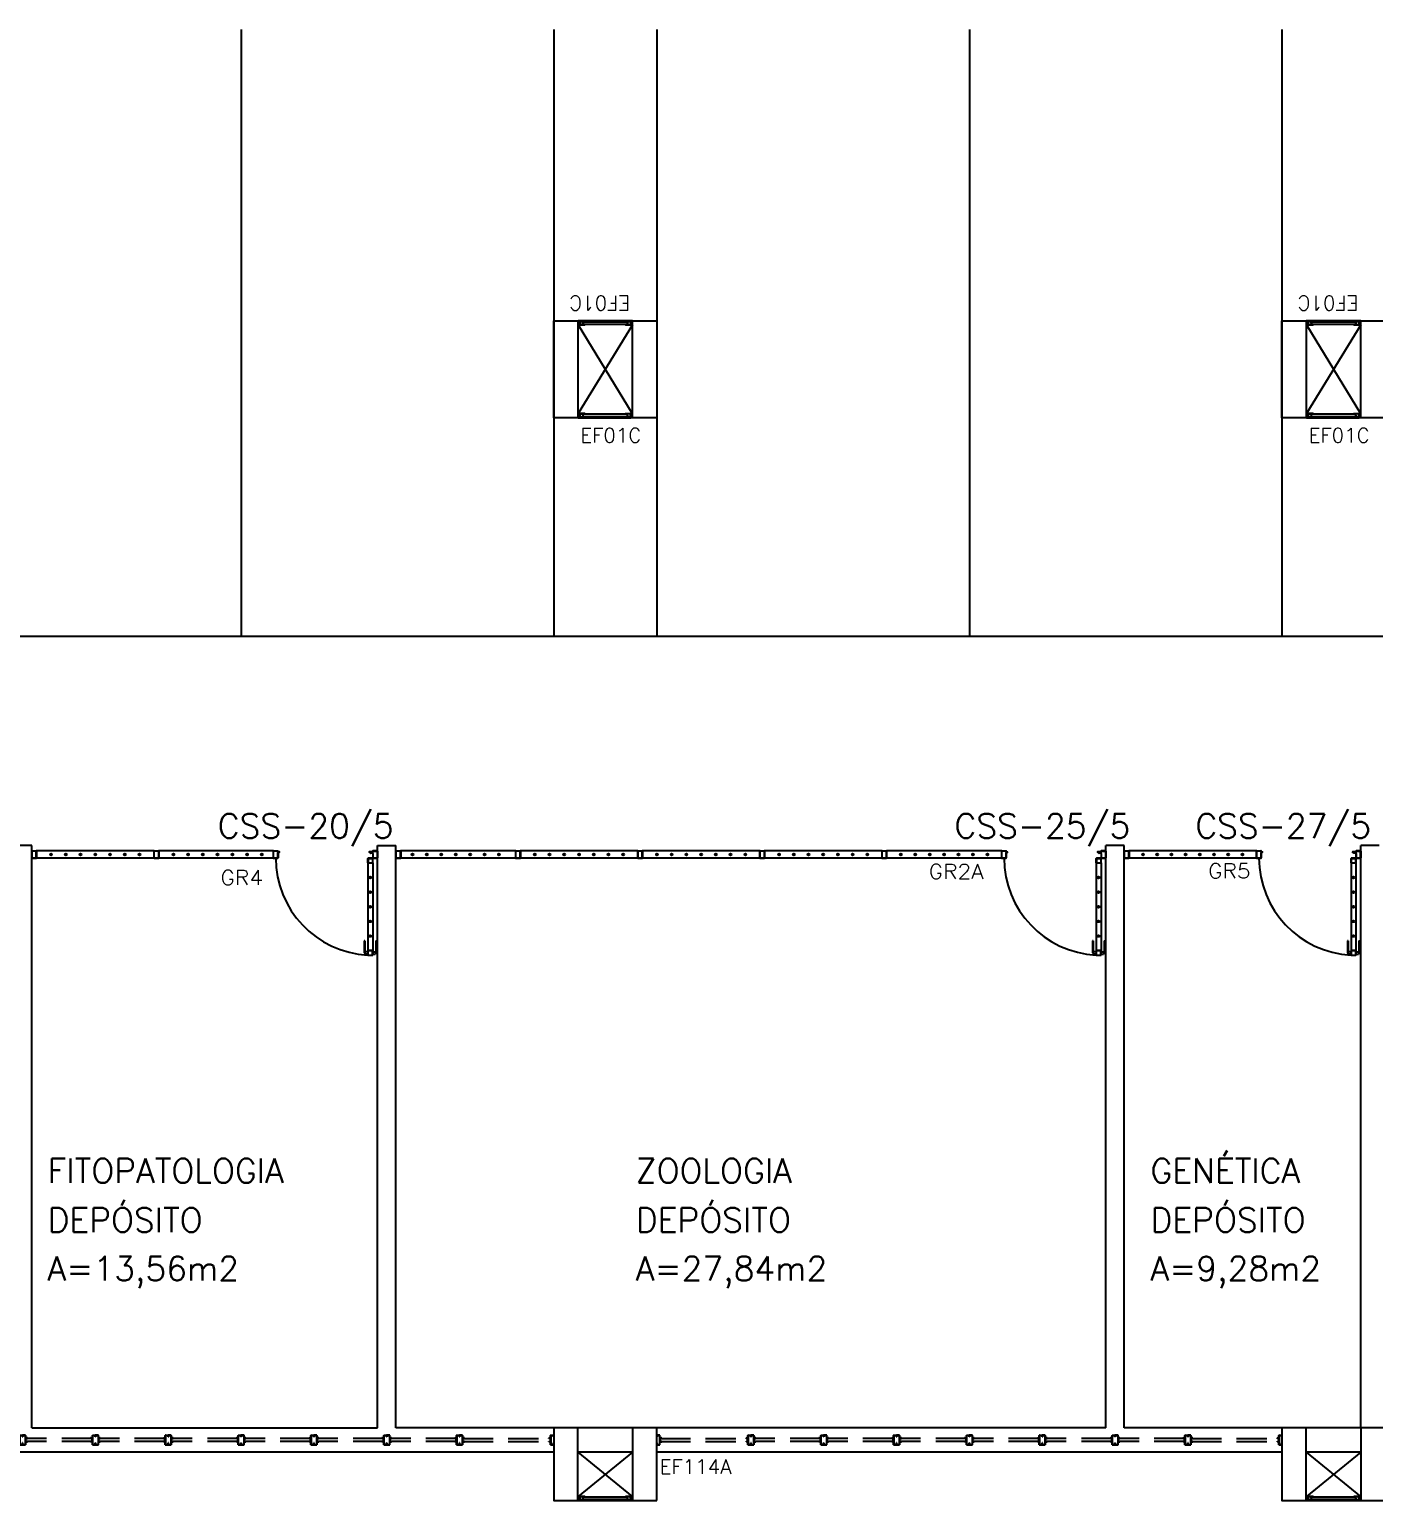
# Model space of a CAD drawing. Header units: millimetres. Extents: x 2046 to 2564, y 885 to 1120.
# Drawn here: x 2248.54 to 2259.62, y 949.25 to 961.38 of the extents above; entities that cross this region are included whole.
import ezdxf

# ---------------------------------------------------------------- set-up
doc = ezdxf.new("R2010")
doc.units = ezdxf.units.MM
doc.header["$LTSCALE"] = 10
doc.linetypes.add('HIDDEN', pattern=[0.375, 0.25, -0.125])
for name, color, linetype in [('AR-ALV', 2, 'Continuous'), ('AR-ESQ', 1, 'Continuous'), ('AR-ESTC', 3, 'Continuous'), ('AR-PISO', 1, 'Continuous'), ('AR-PORTA', 1, 'Continuous'), ('AR-SHAFT', 1, 'Continuous'), ('DT-ESQ-PERFIL CADEIRA-C', 2, 'Continuous'), ('DT-ESQ-PERFIL CADEIRA-V', 1, 'Continuous'), ('DT-ESQ-VENEZIANA-C', 1, 'Continuous'), ('DT-ESQ-VENEZIANA-V', 1, 'Continuous'), ('DT-ESQ-VIDRO-PROJ', 1, 'HIDDEN'), ('DT-TXTESQ', 2, 'Continuous'), ('DT-TXTMOD', 1, 'Continuous'), ('ENDEREÇO', 2, 'Continuous'), ('esq-c', 1, 'Continuous'), ('maçaneta', 1, 'Continuous'), ('mov', 1, 'Continuous'), ('PM-TXT', 2, 'Continuous'), ('porta-c', 1, 'Continuous'), ('porta-v', 2, 'Continuous'), ('Área', 2, 'Continuous')]:
    doc.layers.add(name, color=color, linetype=linetype)
doc.styles.add('S10', font='simplex.shx', dxfattribs={"height": 0.1})
doc.styles.add('S12', font='simplex.shx', dxfattribs={"width": 1.1, "height": 0.12})
doc.styles.add('UNB-100', font='simplex.shx', dxfattribs={"height": 0.2})
doc.styles.add('UNB1-100', font='simplex.shx', dxfattribs={"height": 0.2})

# ---------------------------------------------------------------- blocks, each defined once
blk = doc.blocks.new('gr4-met-01p')
at = {"layer": 'esq-c'}
for p, q in [((-2.85, 0.028), (-2.85, -0.028)), ((-2.848, 0.03), (-2.812, 0.03)), ((-2.812, 0.028), (-2.848, 0.028)), ((-2.848, -0.028), (-2.848, 0.028)), ((-2.812, -0.028), (-2.812, 0.028)), ((-2.81, 0.028), (-2.81, -0.028)), ((-1.843, 0.028), (-1.843, -0.028)), ((-1.841, -0.028), (-1.841, 0.028)), ((-1.84, 0.03), (-1.805, 0.03)), ((-1.805, 0.028), (-1.84, 0.028)), ((-1.804, -0.028), (-1.804, 0.028)), ((-1.803, 0.028), (-1.803, -0.028)), ((-0.861, 0.028), (-0.861, -0.028)), ((-0.859, -0.028), (-0.859, 0.028)), ((-0.858, 0.03), (-0.823, 0.03)), ((-0.823, 0.028), (-0.858, 0.028)), ((-0.822, 0.022), (-0.822, 0.028)), ((-0.822, -0.028), (-0.822, 0.018)), ((-0.821, 0.028), (-0.821, 0.022)), ((-0.821, 0.018), (-0.821, -0.028)), ((-0.82, 0.022), (-0.811, 0.022)), ((-0.82, 0.02), (-0.811, 0.02)), ((-0.811, 0.019), (-0.82, 0.019)), ((-0.041, 0.022), (-0.069, 0.022)), ((-0.041, 0.02), (-0.069, 0.02)), ((-0.069, 0.019), (-0.06, 0.019)), ((-0.059, 0.018), (-0.059, 0.012)), ((-0.058, 0.018), (-0.058, 0.012)), ((-0.041, 0.011), (-0.057, 0.011)), ((-0.041, 0.01), (-0.057, 0.01)), ((-0.04, 0.028), (-0.04, 0.022)), ((-0.04, 0.009), (-0.04, -0.028)), ((-0.002, 0.03), (-0.038, 0.03)), ((-0.038, 0.028), (-0.002, 0.028)), ((-0.038, 0.022), (-0.038, 0.028)), ((-0.038, -0.028), (-0.038, 0.009)), ((-0.002, -0.028), (-0.002, 0.028)), ((0, 0.028), (0, -0.028)), ((-2.812, -0.029), (-2.848, -0.029)), ((-2.848, -0.03), (-2.812, -0.03)), ((-1.805, -0.029), (-1.84, -0.029)), ((-1.84, -0.03), (-1.805, -0.03)), ((-0.823, -0.029), (-0.858, -0.029)), ((-0.858, -0.03), (-0.823, -0.03)), ((-0.081, -0.069), (-0.081, -0.033)), ((-0.043, -0.031), (-0.079, -0.031)), ((-0.079, -0.032), (-0.043, -0.032)), ((-0.079, -0.033), (-0.079, -0.069)), ((-0.079, -0.069), (-0.043, -0.069)), ((-0.043, -0.071), (-0.079, -0.071)), ((-0.042, -0.033), (-0.042, -0.069)), ((-0.041, -0.069), (-0.041, -0.033)), ((-0.038, -0.029), (-0.002, -0.029)), ((-0.002, -0.03), (-0.038, -0.03)), ((-0.081, -0.793), (-0.081, -0.829)), ((-0.043, -0.791), (-0.079, -0.791)), ((-0.079, -0.792), (-0.043, -0.792)), ((-0.079, -0.829), (-0.079, -0.793)), ((-0.079, -0.829), (-0.043, -0.829)), ((-0.043, -0.831), (-0.079, -0.831)), ((-0.042, -0.829), (-0.042, -0.793)), ((-0.041, -0.793), (-0.041, -0.829))]:
    blk.add_line(p, q, dxfattribs=at)
for centre, radius, start, end in [((-2.848, 0.028), 0.00225, 90, 180), ((-2.848, 0.028), 0.00075, 90, 180), ((-2.812, 0.028), 0.00225, 360, 90), ((-2.812, 0.028), 0.00075, 360, 90), ((-1.84, 0.028), 0.00225, 90, 180), ((-1.84, 0.028), 0.00075, 90, 180), ((-1.805, 0.028), 0.00225, 360, 90), ((-1.805, 0.028), 0.00075, 360, 90), ((-0.858, 0.028), 0.00225, 90, 180), ((-0.858, 0.028), 0.00075, 90, 180), ((-0.823, 0.028), 0.00225, 360, 90), ((-0.823, 0.028), 0.00075, 360, 90), ((-0.82, 0.022), 0.00225, 180, 270), ((-0.82, 0.018), 0.00225, 90, 180), ((-0.82, 0.022), 0.00075, 180, 270), ((-0.82, 0.018), 0.00075, 90, 180), ((-0.811, 0.02), 0.0015, 270, 90), ((-0.069, 0.02), 0.0015, 90, 270), ((-0.06, 0.018), 0.00225, 0, 90), ((-0.06, 0.018), 0.00075, 0, 90), ((-0.057, 0.012), 0.00225, 180, 270), ((-0.057, 0.012), 0.00075, 180, 270), ((-0.041, 0.022), 0.00225, 270.0025, 0), ((-0.041, 0.022), 0.00075, 270, 0), ((-0.041, 0.009), 0.00225, 0, 90), ((-0.041, 0.009), 0.00075, 0, 90), ((-0.038, 0.028), 0.00225, 90, 180), ((-0.038, 0.028), 0.00075, 90, 180), ((-0.002, 0.028), 0.00225, 360, 90), ((-0.002, 0.028), 0.00075, 360, 90), ((-2.848, -0.028), 0.00225, 180, 270), ((-2.848, -0.028), 0.00075, 180, 270), ((-2.812, -0.028), 0.00075, 270, 0), ((-2.812, -0.028), 0.00225, 270, 0), ((-1.84, -0.028), 0.00225, 180, 270), ((-1.84, -0.028), 0.00075, 180, 270), ((-1.805, -0.028), 0.00225, 270, 0), ((-1.805, -0.028), 0.00075, 270, 0), ((-0.858, -0.028), 0.00225, 180, 270), ((-0.858, -0.028), 0.00075, 180, 270), ((-0.823, -0.028), 0.00075, 270, 0), ((-0.823, -0.028), 0.00225, 270, 0), ((-0.079, -0.033), 0.00225, 90, 180), ((-0.079, -0.069), 0.00225, 180, 270), ((-0.079, -0.033), 0.00075, 90, 180), ((-0.079, -0.069), 0.00075, 180, 270), ((-0.043, -0.033), 0.00225, 360, 90), ((-0.043, -0.033), 0.00075, 360, 90), ((-0.043, -0.069), 0.00075, 270, 0), ((-0.043, -0.069), 0.00225, 270, 0), ((-0.038, -0.028), 0.00225, 180, 270), ((-0.038, -0.028), 0.00075, 180, 270), ((-0.002, -0.028), 0.00225, 270, 0), ((-0.002, -0.028), 0.00075, 270, 0), ((-0.079, -0.793), 0.00225, 90, 180), ((-0.079, -0.829), 0.00225, 180, 270), ((-0.079, -0.793), 0.00075, 90, 180), ((-0.079, -0.829), 0.00075, 180, 270), ((-0.043, -0.793), 0.00225, 360, 90), ((-0.043, -0.793), 0.00075, 360, 90), ((-0.043, -0.829), 0.00075, 270, 0), ((-0.043, -0.829), 0.00225, 270, 0)]:
    blk.add_arc(centre, radius, start, end, dxfattribs=at)
at = {"layer": 'maçaneta'}
for p, q in [((-0.111, -0.711), (-0.111, -0.811)), ((-0.106, -0.711), (-0.111, -0.711)), ((-0.106, -0.711), (-0.106, -0.811)), ((-0.016, -0.711), (-0.016, -0.811)), ((-0.016, -0.711), (-0.011, -0.711)), ((-0.011, -0.711), (-0.011, -0.811)), ((-0.106, -0.811), (-0.111, -0.811)), ((-0.111, -0.811), (-0.101, -0.821)), ((-0.081, -0.801), (-0.106, -0.801)), ((-0.081, -0.821), (-0.101, -0.821)), ((-0.041, -0.801), (-0.016, -0.801)), ((-0.041, -0.821), (-0.021, -0.821)), ((-0.011, -0.811), (-0.021, -0.821)), ((-0.016, -0.811), (-0.011, -0.811))]:
    blk.add_line(p, q, dxfattribs=at)
at = {"layer": 'mov'}
blk.add_arc((-0.039, -0.029), 0.801, 180.0063, 267.0203, dxfattribs=at)
at = {"layer": 'porta-c'}
for centre, radius in [((-2.691, 0), 0.0075), ((-2.691, 0), 0.005), ((-2.569, 0), 0.0075), ((-2.569, 0), 0.005), ((-2.448, 0), 0.0075), ((-2.448, 0), 0.005), ((-2.326, 0), 0.0075), ((-2.326, 0), 0.005), ((-2.205, 0), 0.0075), ((-2.205, 0), 0.005), ((-2.083, 0), 0.0075), ((-2.083, 0), 0.005), ((-1.962, 0), 0.0075), ((-1.962, 0), 0.005), ((-1.683, 0), 0.0075), ((-1.683, 0), 0.005), ((-1.562, 0), 0.0075), ((-1.562, 0), 0.005), ((-1.44, 0), 0.0075), ((-1.44, 0), 0.005), ((-1.319, 0), 0.0075), ((-1.319, 0), 0.005), ((-1.197, 0), 0.0075), ((-1.197, 0), 0.005), ((-1.076, 0), 0.0075), ((-1.076, 0), 0.005), ((-0.954, 0), 0.0075), ((-0.954, 0), 0.005), ((-0.061, -0.189), 0.0075), ((-0.061, -0.189), 0.005), ((-0.061, -0.31), 0.0075), ((-0.061, -0.31), 0.005), ((-0.061, -0.431), 0.0075), ((-0.061, -0.431), 0.005), ((-0.061, -0.551), 0.0075), ((-0.061, -0.551), 0.005), ((-0.061, -0.672), 0.0075), ((-0.061, -0.672), 0.005)]:
    blk.add_circle(centre, radius, dxfattribs=at)
at = {"layer": 'porta-v'}
for p, q in [((-1.84, 0.03), (-2.812, 0.03)), ((-0.859, 0.03), (-1.805, 0.03)), ((-1.84, -0.03), (-2.812, -0.03)), ((-0.859, -0.03), (-1.805, -0.03)), ((-0.081, -0.069), (-0.081, -0.793)), ((-0.041, -0.069), (-0.041, -0.793))]:
    blk.add_line(p, q, dxfattribs=at)
at = {"layer": 'PM-TXT', "style": 'S12', "width": 1.1}
blk.add_attdef('GR', (-0.422, -0.289), '', height=0.12, dxfattribs=at)
at = {"layer": 'PM-TXT', "style": 'S12', "width": 1.1, "flags": 1}
for tag, p in [('LARGURA', (-0.422, -0.489)), ('FERRAGEM', (-0.422, -0.693))]:
    blk.add_attdef(tag, p, '', height=0.12, dxfattribs=at)
blk = doc.blocks.new('gr5-met-01p')
at = {"layer": 'esq-c'}
for p, q in [((-1.95, 0.028), (-1.95, -0.028)), ((-1.948, 0.03), (-1.912, 0.03)), ((-1.912, 0.028), (-1.948, 0.028)), ((-1.948, -0.028), (-1.948, 0.028)), ((-1.912, -0.028), (-1.912, 0.028)), ((-1.91, 0.028), (-1.91, -0.028)), ((-0.861, 0.028), (-0.861, -0.028)), ((-0.859, -0.028), (-0.859, 0.028)), ((-0.858, 0.03), (-0.823, 0.03)), ((-0.823, 0.028), (-0.858, 0.028)), ((-0.822, 0.022), (-0.822, 0.028)), ((-0.822, -0.028), (-0.822, 0.018)), ((-0.821, 0.028), (-0.821, 0.022)), ((-0.821, 0.018), (-0.821, -0.028)), ((-0.82, 0.022), (-0.811, 0.022)), ((-0.82, 0.02), (-0.811, 0.02)), ((-0.811, 0.019), (-0.82, 0.019)), ((-0.041, 0.022), (-0.069, 0.022)), ((-0.041, 0.02), (-0.069, 0.02)), ((-0.069, 0.019), (-0.06, 0.019)), ((-0.059, 0.018), (-0.059, 0.012)), ((-0.058, 0.018), (-0.058, 0.012)), ((-0.041, 0.011), (-0.057, 0.011)), ((-0.041, 0.01), (-0.057, 0.01)), ((-0.04, 0.028), (-0.04, 0.022)), ((-0.04, 0.009), (-0.04, -0.028)), ((-0.002, 0.03), (-0.038, 0.03)), ((-0.038, 0.028), (-0.002, 0.028)), ((-0.038, 0.022), (-0.038, 0.028)), ((-0.038, -0.028), (-0.038, 0.009)), ((-0.002, -0.028), (-0.002, 0.028)), ((0, 0.028), (0, -0.028)), ((-1.912, -0.029), (-1.948, -0.029)), ((-1.948, -0.03), (-1.912, -0.03)), ((-0.823, -0.029), (-0.858, -0.029)), ((-0.858, -0.03), (-0.823, -0.03)), ((-0.081, -0.069), (-0.081, -0.033)), ((-0.043, -0.031), (-0.079, -0.031)), ((-0.079, -0.032), (-0.043, -0.032)), ((-0.079, -0.033), (-0.079, -0.069)), ((-0.079, -0.069), (-0.043, -0.069)), ((-0.043, -0.071), (-0.079, -0.071)), ((-0.042, -0.033), (-0.042, -0.069)), ((-0.041, -0.069), (-0.041, -0.033)), ((-0.038, -0.029), (-0.002, -0.029)), ((-0.002, -0.03), (-0.038, -0.03)), ((-0.081, -0.793), (-0.081, -0.829)), ((-0.043, -0.791), (-0.079, -0.791)), ((-0.079, -0.792), (-0.043, -0.792)), ((-0.079, -0.829), (-0.079, -0.793)), ((-0.079, -0.829), (-0.043, -0.829)), ((-0.043, -0.831), (-0.079, -0.831)), ((-0.042, -0.829), (-0.042, -0.793)), ((-0.041, -0.793), (-0.041, -0.829))]:
    blk.add_line(p, q, dxfattribs=at)
for centre, radius, start, end in [((-1.948, 0.028), 0.00225, 90, 180), ((-1.948, 0.028), 0.00075, 90, 180), ((-1.912, 0.028), 0.00225, 360, 90), ((-1.912, 0.028), 0.00075, 360, 90), ((-0.858, 0.028), 0.00225, 90, 180), ((-0.858, 0.028), 0.00075, 90, 180), ((-0.823, 0.028), 0.00225, 360, 90), ((-0.823, 0.028), 0.00075, 360, 90), ((-0.82, 0.022), 0.00225, 180, 270), ((-0.82, 0.018), 0.00225, 90, 180), ((-0.82, 0.022), 0.00075, 180, 270), ((-0.82, 0.018), 0.00075, 90, 180), ((-0.811, 0.02), 0.0015, 270, 90), ((-0.069, 0.02), 0.0015, 90, 270), ((-0.06, 0.018), 0.00225, 0, 90), ((-0.06, 0.018), 0.00075, 0, 90), ((-0.057, 0.012), 0.00225, 180, 270), ((-0.057, 0.012), 0.00075, 180, 270), ((-0.041, 0.022), 0.00225, 270.0025, 0), ((-0.041, 0.022), 0.00075, 270, 0), ((-0.041, 0.009), 0.00225, 0, 90), ((-0.041, 0.009), 0.00075, 0, 90), ((-0.038, 0.028), 0.00225, 90, 180), ((-0.038, 0.028), 0.00075, 90, 180), ((-0.002, 0.028), 0.00225, 360, 90), ((-0.002, 0.028), 0.00075, 360, 90), ((-1.948, -0.028), 0.00225, 180, 270), ((-1.948, -0.028), 0.00075, 180, 270), ((-1.912, -0.028), 0.00225, 270, 0), ((-1.912, -0.028), 0.00075, 270, 0), ((-0.858, -0.028), 0.00225, 180, 270), ((-0.858, -0.028), 0.00075, 180, 270), ((-0.823, -0.028), 0.00075, 270, 0), ((-0.823, -0.028), 0.00225, 270, 0), ((-0.079, -0.033), 0.00225, 90, 180), ((-0.079, -0.069), 0.00225, 180, 270), ((-0.079, -0.033), 0.00075, 90, 180), ((-0.079, -0.069), 0.00075, 180, 270), ((-0.043, -0.033), 0.00225, 360, 90), ((-0.043, -0.033), 0.00075, 360, 90), ((-0.043, -0.069), 0.00075, 270, 0), ((-0.043, -0.069), 0.00225, 270, 0), ((-0.038, -0.028), 0.00225, 180, 270), ((-0.038, -0.028), 0.00075, 180, 270), ((-0.002, -0.028), 0.00225, 270, 0), ((-0.002, -0.028), 0.00075, 270, 0), ((-0.079, -0.793), 0.00225, 90, 180), ((-0.079, -0.829), 0.00225, 180, 270), ((-0.079, -0.793), 0.00075, 90, 180), ((-0.079, -0.829), 0.00075, 180, 270), ((-0.043, -0.793), 0.00225, 360, 90), ((-0.043, -0.793), 0.00075, 360, 90), ((-0.043, -0.829), 0.00075, 270, 0), ((-0.043, -0.829), 0.00225, 270, 0)]:
    blk.add_arc(centre, radius, start, end, dxfattribs=at)
at = {"layer": 'maçaneta'}
for p, q in [((-0.111, -0.711), (-0.111, -0.811)), ((-0.106, -0.711), (-0.111, -0.711)), ((-0.106, -0.711), (-0.106, -0.811)), ((-0.016, -0.711), (-0.016, -0.811)), ((-0.016, -0.711), (-0.011, -0.711)), ((-0.011, -0.711), (-0.011, -0.811)), ((-0.106, -0.811), (-0.111, -0.811)), ((-0.111, -0.811), (-0.101, -0.821)), ((-0.081, -0.801), (-0.106, -0.801)), ((-0.081, -0.821), (-0.101, -0.821)), ((-0.041, -0.801), (-0.016, -0.801)), ((-0.041, -0.821), (-0.021, -0.821)), ((-0.011, -0.811), (-0.021, -0.821)), ((-0.016, -0.811), (-0.011, -0.811))]:
    blk.add_line(p, q, dxfattribs=at)
at = {"layer": 'mov'}
blk.add_arc((-0.039, -0.029), 0.801, 180.0063, 267.0203, dxfattribs=at)
at = {"layer": 'porta-c'}
for centre, radius in [((-1.795, 0), 0.0075), ((-1.795, 0), 0.005), ((-1.678, 0), 0.0075), ((-1.678, 0), 0.005), ((-1.561, 0), 0.0075), ((-1.561, 0), 0.005), ((-1.444, 0), 0.0075), ((-1.444, 0), 0.005), ((-1.327, 0), 0.0075), ((-1.327, 0), 0.005), ((-1.21, 0), 0.0075), ((-1.21, 0), 0.005), ((-1.093, 0), 0.0075), ((-1.093, 0), 0.005), ((-0.976, 0), 0.0075), ((-0.976, 0), 0.005), ((-0.061, -0.189), 0.0075), ((-0.061, -0.189), 0.005), ((-0.061, -0.31), 0.0075), ((-0.061, -0.31), 0.005), ((-0.061, -0.431), 0.0075), ((-0.061, -0.431), 0.005), ((-0.061, -0.551), 0.0075), ((-0.061, -0.551), 0.005), ((-0.061, -0.672), 0.0075), ((-0.061, -0.672), 0.005)]:
    blk.add_circle(centre, radius, dxfattribs=at)
at = {"layer": 'porta-v'}
for p, q in [((-0.859, 0.03), (-1.912, 0.03)), ((-0.859, -0.03), (-1.912, -0.03)), ((-0.081, -0.069), (-0.081, -0.793)), ((-0.041, -0.069), (-0.041, -0.793))]:
    blk.add_line(p, q, dxfattribs=at)
at = {"layer": 'PM-TXT', "style": 'S12', "width": 1.1}
blk.add_attdef('GR', (-0.422, -0.31), '', height=0.12, dxfattribs=at)
at = {"layer": 'PM-TXT', "style": 'S12', "width": 1.1, "flags": 1}
for tag, p in [('LARGURA', (-0.422, -0.51)), ('FERRAGEM', (-0.422, -0.714))]:
    blk.add_attdef(tag, p, '', height=0.12, dxfattribs=at)
blk = doc.blocks.new('EF114A-P')
at = {"layer": 'DT-ESQ-VIDRO-PROJ', "ltscale": 0.1}
for p, q in [((0.026, -0.087), (0.748, -0.087)), ((0.026, -0.113), (0.748, -0.113)), ((0.026, -0.114), (0.748, -0.114)), ((1.348, -0.087), (0.801, -0.087)), ((1.348, -0.113), (0.801, -0.113)), ((1.348, -0.114), (0.801, -0.114)), ((1.948, -0.087), (1.401, -0.087)), ((1.948, -0.113), (1.401, -0.113)), ((1.948, -0.114), (1.401, -0.114)), ((2.548, -0.087), (2.001, -0.087)), ((2.548, -0.113), (2.001, -0.113)), ((2.548, -0.114), (2.001, -0.114)), ((3.148, -0.087), (2.601, -0.087)), ((3.148, -0.113), (2.601, -0.113)), ((3.148, -0.114), (2.601, -0.114)), ((3.748, -0.087), (3.201, -0.087)), ((3.748, -0.113), (3.201, -0.113)), ((3.748, -0.114), (3.201, -0.114)), ((4.348, -0.087), (3.801, -0.087)), ((4.348, -0.113), (3.801, -0.113)), ((4.348, -0.114), (3.801, -0.114)), ((4.401, -0.087), (5.123, -0.087)), ((4.401, -0.113), (5.123, -0.113)), ((4.401, -0.114), (5.123, -0.114))]:
    blk.add_line(p, q, dxfattribs=at)
for points in [[(0.025, -0.123), (0.025, -0.086), (0.038, -0.086, 1), (0.038, -0.083), (0.025, -0.083), (0.025, -0.062, 0.414214), (0.023, -0.06), (0.001, -0.06, 0.414214), (0, -0.062), (0, -0.075), (0.001, -0.075), (0.001, -0.062), (0.023, -0.062), (0.023, -0.083, 0.414214), (0.025, -0.084, 0.414214), (0.023, -0.086), (0.023, -0.123), (0.023, -0.139), (0.001, -0.139), (0.001, -0.125), (0, -0.125), (0, -0.139, 0.414214), (0.001, -0.14), (0.023, -0.14, 0.414214), (0.025, -0.139)], [(0.04, -0.086), (0.026, -0.086, 0.414214), (0.025, -0.087), (0.025, -0.114, 0.414214), (0.026, -0.116), (0.04, -0.116), (0.04, -0.114), (0.026, -0.114), (0.026, -0.087), (0.04, -0.087)], [(0.75, -0.123), (0.75, -0.086), (0.737, -0.086, -1), (0.737, -0.083), (0.75, -0.083), (0.75, -0.062, -0.414214), (0.751, -0.06), (0.773, -0.06, -0.414214), (0.775, -0.062), (0.775, -0.075), (0.773, -0.075), (0.773, -0.062), (0.751, -0.062), (0.751, -0.083, -0.414214), (0.75, -0.084, -0.414214), (0.751, -0.086), (0.751, -0.123), (0.751, -0.139), (0.773, -0.139), (0.773, -0.125), (0.775, -0.125), (0.775, -0.139, -0.414214), (0.773, -0.14), (0.751, -0.14, -0.414214), (0.75, -0.139)], [(0.735, -0.086), (0.748, -0.086, -0.414214), (0.75, -0.087), (0.75, -0.114, -0.414214), (0.748, -0.116), (0.735, -0.116), (0.735, -0.114), (0.748, -0.114), (0.748, -0.087), (0.735, -0.087)], [(0.8, -0.123), (0.8, -0.086), (0.813, -0.086, 1), (0.813, -0.083), (0.8, -0.083), (0.8, -0.062, 0.414214), (0.798, -0.06), (0.776, -0.06, 0.414214), (0.775, -0.062), (0.775, -0.075), (0.776, -0.075), (0.776, -0.062), (0.798, -0.062), (0.798, -0.083, 0.414214), (0.8, -0.084, 0.414214), (0.798, -0.086), (0.798, -0.123), (0.798, -0.139), (0.776, -0.139), (0.776, -0.125), (0.775, -0.125), (0.775, -0.139, 0.414214), (0.776, -0.14), (0.798, -0.14, 0.414214), (0.8, -0.139)], [(0.815, -0.086), (0.801, -0.086, 0.414214), (0.8, -0.087), (0.8, -0.114, 0.414214), (0.801, -0.116), (0.815, -0.116), (0.815, -0.114), (0.801, -0.114), (0.801, -0.087), (0.815, -0.087)], [(1.35, -0.123), (1.35, -0.086), (1.336, -0.086, -1), (1.336, -0.083), (1.35, -0.083), (1.35, -0.062, -0.414214), (1.351, -0.06), (1.373, -0.06, -0.414214), (1.375, -0.062), (1.375, -0.075), (1.373, -0.075), (1.373, -0.062), (1.351, -0.062), (1.351, -0.083, -0.414214), (1.35, -0.084, -0.414214), (1.351, -0.086), (1.351, -0.123), (1.351, -0.139), (1.373, -0.139), (1.373, -0.125), (1.375, -0.125), (1.375, -0.139, -0.414214), (1.373, -0.14), (1.351, -0.14, -0.414214), (1.35, -0.139)], [(1.335, -0.086), (1.348, -0.086, -0.414214), (1.35, -0.087), (1.35, -0.114, -0.414214), (1.348, -0.116), (1.335, -0.116), (1.335, -0.114), (1.348, -0.114), (1.348, -0.087), (1.335, -0.087)], [(1.4, -0.123), (1.4, -0.086), (1.413, -0.086, 1), (1.413, -0.083), (1.4, -0.083), (1.4, -0.062, 0.414214), (1.398, -0.06), (1.376, -0.06, 0.414214), (1.375, -0.062), (1.375, -0.075), (1.376, -0.075), (1.376, -0.062), (1.398, -0.062), (1.398, -0.083, 0.414214), (1.4, -0.084, 0.414214), (1.398, -0.086), (1.398, -0.123), (1.398, -0.139), (1.376, -0.139), (1.376, -0.125), (1.375, -0.125), (1.375, -0.139, 0.414214), (1.376, -0.14), (1.398, -0.14, 0.414214), (1.4, -0.139)], [(1.415, -0.086), (1.401, -0.086, 0.414214), (1.4, -0.087), (1.4, -0.114, 0.414214), (1.401, -0.116), (1.415, -0.116), (1.415, -0.114), (1.401, -0.114), (1.401, -0.087), (1.415, -0.087)], [(1.95, -0.123), (1.95, -0.086), (1.936, -0.086, -1), (1.936, -0.083), (1.95, -0.083), (1.95, -0.062, -0.414214), (1.951, -0.06), (1.973, -0.06, -0.414214), (1.975, -0.062), (1.975, -0.075), (1.973, -0.075), (1.973, -0.062), (1.951, -0.062), (1.951, -0.083, -0.414214), (1.95, -0.084, -0.414214), (1.951, -0.086), (1.951, -0.123), (1.951, -0.139), (1.973, -0.139), (1.973, -0.125), (1.975, -0.125), (1.975, -0.139, -0.414214), (1.973, -0.14), (1.951, -0.14, -0.414214), (1.95, -0.139)], [(1.935, -0.086), (1.948, -0.086, -0.414214), (1.95, -0.087), (1.95, -0.114, -0.414214), (1.948, -0.116), (1.935, -0.116), (1.935, -0.114), (1.948, -0.114), (1.948, -0.087), (1.935, -0.087)], [(2, -0.123), (2, -0.086), (2.013, -0.086, 1), (2.013, -0.083), (2, -0.083), (2, -0.062, 0.414214), (1.998, -0.06), (1.976, -0.06, 0.414214), (1.975, -0.062), (1.975, -0.075), (1.976, -0.075), (1.976, -0.062), (1.998, -0.062), (1.998, -0.083, 0.414214), (2, -0.084, 0.414214), (1.998, -0.086), (1.998, -0.123), (1.998, -0.139), (1.976, -0.139), (1.976, -0.125), (1.975, -0.125), (1.975, -0.139, 0.414214), (1.976, -0.14), (1.998, -0.14, 0.414214), (2, -0.139)], [(2.015, -0.086), (2.001, -0.086, 0.414214), (2, -0.087), (2, -0.114, 0.414214), (2.001, -0.116), (2.015, -0.116), (2.015, -0.114), (2.001, -0.114), (2.001, -0.087), (2.015, -0.087)], [(2.55, -0.123), (2.55, -0.086), (2.536, -0.086, -1), (2.536, -0.083), (2.55, -0.083), (2.55, -0.062, -0.414214), (2.551, -0.06), (2.573, -0.06, -0.414214), (2.575, -0.062), (2.575, -0.075), (2.573, -0.075), (2.573, -0.062), (2.551, -0.062), (2.551, -0.083, -0.414214), (2.55, -0.084, -0.414214), (2.551, -0.086), (2.551, -0.123), (2.551, -0.139), (2.573, -0.139), (2.573, -0.125), (2.575, -0.125), (2.575, -0.139, -0.414214), (2.573, -0.14), (2.551, -0.14, -0.414214), (2.55, -0.139)], [(2.535, -0.086), (2.548, -0.086, -0.414214), (2.55, -0.087), (2.55, -0.114, -0.414214), (2.548, -0.116), (2.535, -0.116), (2.535, -0.114), (2.548, -0.114), (2.548, -0.087), (2.535, -0.087)], [(2.6, -0.123), (2.6, -0.086), (2.613, -0.086, 1), (2.613, -0.083), (2.6, -0.083), (2.6, -0.062, 0.414214), (2.598, -0.06), (2.576, -0.06, 0.414214), (2.575, -0.062), (2.575, -0.075), (2.576, -0.075), (2.576, -0.062), (2.598, -0.062), (2.598, -0.083, 0.414214), (2.6, -0.084, 0.414214), (2.598, -0.086), (2.598, -0.123), (2.598, -0.139), (2.576, -0.139), (2.576, -0.125), (2.575, -0.125), (2.575, -0.139, 0.414214), (2.576, -0.14), (2.598, -0.14, 0.414214), (2.6, -0.139)], [(2.615, -0.086), (2.601, -0.086, 0.414214), (2.6, -0.087), (2.6, -0.114, 0.414214), (2.601, -0.116), (2.615, -0.116), (2.615, -0.114), (2.601, -0.114), (2.601, -0.087), (2.615, -0.087)], [(3.15, -0.123), (3.15, -0.086), (3.136, -0.086, -1), (3.136, -0.083), (3.15, -0.083), (3.15, -0.062, -0.414214), (3.151, -0.06), (3.173, -0.06, -0.414214), (3.175, -0.062), (3.175, -0.075), (3.173, -0.075), (3.173, -0.062), (3.151, -0.062), (3.151, -0.083, -0.414214), (3.15, -0.084, -0.414214), (3.151, -0.086), (3.151, -0.123), (3.151, -0.139), (3.173, -0.139), (3.173, -0.125), (3.175, -0.125), (3.175, -0.139, -0.414214), (3.173, -0.14), (3.151, -0.14, -0.414214), (3.15, -0.139)], [(3.135, -0.086), (3.148, -0.086, -0.414214), (3.15, -0.087), (3.15, -0.114, -0.414214), (3.148, -0.116), (3.135, -0.116), (3.135, -0.114), (3.148, -0.114), (3.148, -0.087), (3.135, -0.087)], [(3.2, -0.123), (3.2, -0.086), (3.213, -0.086, 1), (3.213, -0.083), (3.2, -0.083), (3.2, -0.062, 0.414214), (3.198, -0.06), (3.176, -0.06, 0.414214), (3.175, -0.062), (3.175, -0.075), (3.176, -0.075), (3.176, -0.062), (3.198, -0.062), (3.198, -0.083, 0.414214), (3.2, -0.084, 0.414214), (3.198, -0.086), (3.198, -0.123), (3.198, -0.139), (3.176, -0.139), (3.176, -0.125), (3.175, -0.125), (3.175, -0.139, 0.414214), (3.176, -0.14), (3.198, -0.14, 0.414214), (3.2, -0.139)], [(3.215, -0.086), (3.201, -0.086, 0.414214), (3.2, -0.087), (3.2, -0.114, 0.414214), (3.201, -0.116), (3.215, -0.116), (3.215, -0.114), (3.201, -0.114), (3.201, -0.087), (3.215, -0.087)], [(3.75, -0.123), (3.75, -0.086), (3.736, -0.086, -1), (3.736, -0.083), (3.75, -0.083), (3.75, -0.062, -0.414214), (3.751, -0.06), (3.773, -0.06, -0.414214), (3.775, -0.062), (3.775, -0.075), (3.773, -0.075), (3.773, -0.062), (3.751, -0.062), (3.751, -0.083, -0.414214), (3.75, -0.084, -0.414214), (3.751, -0.086), (3.751, -0.123), (3.751, -0.139), (3.773, -0.139), (3.773, -0.125), (3.775, -0.125), (3.775, -0.139, -0.414214), (3.773, -0.14), (3.751, -0.14, -0.414214), (3.75, -0.139)], [(3.735, -0.086), (3.748, -0.086, -0.414214), (3.75, -0.087), (3.75, -0.114, -0.414214), (3.748, -0.116), (3.735, -0.116), (3.735, -0.114), (3.748, -0.114), (3.748, -0.087), (3.735, -0.087)], [(3.8, -0.123), (3.8, -0.086), (3.813, -0.086, 1), (3.813, -0.083), (3.8, -0.083), (3.8, -0.062, 0.414214), (3.798, -0.06), (3.776, -0.06, 0.414214), (3.775, -0.062), (3.775, -0.075), (3.776, -0.075), (3.776, -0.062), (3.798, -0.062), (3.798, -0.083, 0.414214), (3.8, -0.084, 0.414214), (3.798, -0.086), (3.798, -0.123), (3.798, -0.139), (3.776, -0.139), (3.776, -0.125), (3.775, -0.125), (3.775, -0.139, 0.414214), (3.776, -0.14), (3.798, -0.14, 0.414214), (3.8, -0.139)], [(3.815, -0.086), (3.801, -0.086, 0.414214), (3.8, -0.087), (3.8, -0.114, 0.414214), (3.801, -0.116), (3.815, -0.116), (3.815, -0.114), (3.801, -0.114), (3.801, -0.087), (3.815, -0.087)], [(4.35, -0.123), (4.35, -0.086), (4.336, -0.086, -1), (4.336, -0.083), (4.35, -0.083), (4.35, -0.062, -0.414214), (4.351, -0.06), (4.373, -0.06, -0.414214), (4.375, -0.062), (4.375, -0.075), (4.373, -0.075), (4.373, -0.062), (4.351, -0.062), (4.351, -0.083, -0.414214), (4.35, -0.084, -0.414214), (4.351, -0.086), (4.351, -0.123), (4.351, -0.139), (4.373, -0.139), (4.373, -0.125), (4.375, -0.125), (4.375, -0.139, -0.414214), (4.373, -0.14), (4.351, -0.14, -0.414214), (4.35, -0.139)], [(4.335, -0.086), (4.348, -0.086, -0.414214), (4.35, -0.087), (4.35, -0.114, -0.414214), (4.348, -0.116), (4.335, -0.116), (4.335, -0.114), (4.348, -0.114), (4.348, -0.087), (4.335, -0.087)], [(4.4, -0.123), (4.4, -0.086), (4.413, -0.086, 1), (4.413, -0.083), (4.4, -0.083), (4.4, -0.062, 0.414214), (4.398, -0.06), (4.376, -0.06, 0.414214), (4.375, -0.062), (4.375, -0.075), (4.376, -0.075), (4.376, -0.062), (4.398, -0.062), (4.398, -0.083, 0.414214), (4.4, -0.084, 0.414214), (4.398, -0.086), (4.398, -0.123), (4.398, -0.139), (4.376, -0.139), (4.376, -0.125), (4.375, -0.125), (4.375, -0.139, 0.414214), (4.376, -0.14), (4.398, -0.14, 0.414214), (4.4, -0.139)], [(4.415, -0.086), (4.401, -0.086, 0.414214), (4.4, -0.087), (4.4, -0.114, 0.414214), (4.401, -0.116), (4.415, -0.116), (4.415, -0.114), (4.401, -0.114), (4.401, -0.087), (4.415, -0.087)], [(5.125, -0.123), (5.125, -0.086), (5.111, -0.086, -1), (5.111, -0.083), (5.125, -0.083), (5.125, -0.062, -0.414214), (5.126, -0.06), (5.148, -0.06, -0.414214), (5.15, -0.062), (5.15, -0.075), (5.148, -0.075), (5.148, -0.062), (5.126, -0.062), (5.126, -0.083, -0.414214), (5.125, -0.084, -0.414214), (5.126, -0.086), (5.126, -0.123), (5.126, -0.139), (5.148, -0.139), (5.148, -0.125), (5.15, -0.125), (5.15, -0.139, -0.414214), (5.148, -0.14), (5.126, -0.14, -0.414214), (5.125, -0.139)], [(5.11, -0.086), (5.123, -0.086, -0.414214), (5.125, -0.087), (5.125, -0.114, -0.414214), (5.123, -0.116), (5.11, -0.116), (5.11, -0.114), (5.123, -0.114), (5.123, -0.087), (5.11, -0.087)]]:
    blk.add_lwpolyline(points, format="xyb", close=True, dxfattribs=at)
for points in [[(0.025, -0.084), (0.038, -0.084)], [(0.75, -0.084), (0.737, -0.084)], [(0.8, -0.084), (0.813, -0.084)], [(1.35, -0.084), (1.336, -0.084)], [(1.4, -0.084), (1.413, -0.084)], [(1.95, -0.084), (1.936, -0.084)], [(2, -0.084), (2.013, -0.084)], [(2.55, -0.084), (2.536, -0.084)], [(2.6, -0.084), (2.613, -0.084)], [(3.15, -0.084), (3.136, -0.084)], [(3.2, -0.084), (3.213, -0.084)], [(3.75, -0.084), (3.736, -0.084)], [(3.8, -0.084), (3.813, -0.084)], [(4.35, -0.084), (4.336, -0.084)], [(4.4, -0.084), (4.413, -0.084)], [(5.125, -0.084), (5.111, -0.084)]]:
    blk.add_lwpolyline(points, dxfattribs=at)
at = {"layer": 'DT-TXTESQ', "ltscale": 0.1, "style": 'S12'}
blk.add_text('EF114A', height=0.12, dxfattribs=at).set_placement((0.023, -0.38))
at = {"layer": 'DT-TXTMOD', "ltscale": 0.1, "style": 'S10', "flags": 3}
for tag, p in [('M18', (0.025, -0.28)), ('M19', (0.425, -0.28)), ('M20', (0.827, -0.28)), ('M21', (1.229, -0.28)), ('M22', (1.631, -0.28)), ('M23', (2.032, -0.28)), ('M24', (2.434, -0.28)), ('M25', (2.836, -0.28)), ('M26', (3.238, -0.28))]:
    blk.add_attdef(tag, p, '', height=0.1, dxfattribs=at)
blk = doc.blocks.new('gr2a-met-01p')
at = {"layer": 'esq-c'}
for p, q in [((-5.85, 0.028), (-5.85, -0.028)), ((-5.848, 0.03), (-5.812, 0.03)), ((-5.812, 0.028), (-5.848, 0.028)), ((-5.848, -0.028), (-5.848, 0.028)), ((-5.812, -0.028), (-5.812, 0.028)), ((-5.81, 0.028), (-5.81, -0.028)), ((-4.864, 0.028), (-4.864, -0.028)), ((-4.863, -0.028), (-4.863, 0.028)), ((-4.862, 0.03), (-4.826, 0.03)), ((-4.826, 0.028), (-4.862, 0.028)), ((-4.826, -0.028), (-4.826, 0.028)), ((-4.824, 0.028), (-4.824, -0.028)), ((-3.858, 0.028), (-3.858, -0.028)), ((-3.857, -0.028), (-3.857, 0.028)), ((-3.856, 0.03), (-3.821, 0.03)), ((-3.821, 0.028), (-3.856, 0.028)), ((-3.82, -0.028), (-3.82, 0.028)), ((-3.818, 0.028), (-3.818, -0.028)), ((-2.852, 0.028), (-2.852, -0.028)), ((-2.851, -0.028), (-2.851, 0.028)), ((-2.85, 0.03), (-2.815, 0.03)), ((-2.815, 0.028), (-2.85, 0.028)), ((-2.814, -0.028), (-2.814, 0.028)), ((-2.812, 0.028), (-2.812, -0.028)), ((-1.847, 0.028), (-1.847, -0.028)), ((-1.845, -0.028), (-1.845, 0.028)), ((-1.844, 0.03), (-1.809, 0.03)), ((-1.809, 0.028), (-1.844, 0.028)), ((-1.808, -0.028), (-1.808, 0.028)), ((-1.807, 0.028), (-1.807, -0.028)), ((-0.861, 0.028), (-0.861, -0.028)), ((-0.859, -0.028), (-0.859, 0.028)), ((-0.858, 0.03), (-0.823, 0.03)), ((-0.823, 0.028), (-0.858, 0.028)), ((-0.822, 0.022), (-0.822, 0.028)), ((-0.822, -0.028), (-0.822, 0.018)), ((-0.821, 0.028), (-0.821, 0.022)), ((-0.821, 0.018), (-0.821, -0.028)), ((-0.82, 0.022), (-0.811, 0.022)), ((-0.82, 0.02), (-0.811, 0.02)), ((-0.811, 0.019), (-0.82, 0.019)), ((-0.041, 0.022), (-0.069, 0.022)), ((-0.041, 0.02), (-0.069, 0.02)), ((-0.069, 0.019), (-0.06, 0.019)), ((-0.059, 0.018), (-0.059, 0.012)), ((-0.058, 0.018), (-0.058, 0.012)), ((-0.041, 0.011), (-0.057, 0.011)), ((-0.041, 0.01), (-0.057, 0.01)), ((-0.04, 0.028), (-0.04, 0.022)), ((-0.04, 0.009), (-0.04, -0.028)), ((-0.002, 0.03), (-0.038, 0.03)), ((-0.038, 0.028), (-0.002, 0.028)), ((-0.038, 0.022), (-0.038, 0.028)), ((-0.038, -0.028), (-0.038, 0.009)), ((-0.002, -0.028), (-0.002, 0.028)), ((0, 0.028), (0, -0.028)), ((-5.812, -0.029), (-5.848, -0.029)), ((-5.848, -0.03), (-5.812, -0.03)), ((-4.826, -0.029), (-4.862, -0.029)), ((-4.862, -0.03), (-4.826, -0.03)), ((-3.821, -0.029), (-3.856, -0.029)), ((-3.856, -0.03), (-3.821, -0.03)), ((-2.815, -0.029), (-2.85, -0.029)), ((-2.85, -0.03), (-2.815, -0.03)), ((-1.809, -0.029), (-1.844, -0.029)), ((-1.844, -0.03), (-1.809, -0.03)), ((-0.823, -0.029), (-0.858, -0.029)), ((-0.858, -0.03), (-0.823, -0.03)), ((-0.081, -0.069), (-0.081, -0.033)), ((-0.043, -0.031), (-0.079, -0.031)), ((-0.079, -0.032), (-0.043, -0.032)), ((-0.079, -0.033), (-0.079, -0.069)), ((-0.079, -0.069), (-0.043, -0.069)), ((-0.043, -0.071), (-0.079, -0.071)), ((-0.042, -0.033), (-0.042, -0.069)), ((-0.041, -0.069), (-0.041, -0.033)), ((-0.038, -0.029), (-0.002, -0.029)), ((-0.002, -0.03), (-0.038, -0.03)), ((-0.081, -0.793), (-0.081, -0.829)), ((-0.043, -0.791), (-0.079, -0.791)), ((-0.079, -0.792), (-0.043, -0.792)), ((-0.079, -0.829), (-0.079, -0.793)), ((-0.079, -0.829), (-0.043, -0.829)), ((-0.043, -0.831), (-0.079, -0.831)), ((-0.042, -0.829), (-0.042, -0.793)), ((-0.041, -0.793), (-0.041, -0.829))]:
    blk.add_line(p, q, dxfattribs=at)
for centre, radius, start, end in [((-5.848, 0.028), 0.00225, 90, 180), ((-5.848, 0.028), 0.00075, 90, 180), ((-5.812, 0.028), 0.00225, 360, 90), ((-5.812, 0.028), 0.00075, 360, 90), ((-4.862, 0.028), 0.00225, 90, 180), ((-4.862, 0.028), 0.00075, 90, 180), ((-4.826, 0.028), 0.00225, 360, 90), ((-4.826, 0.028), 0.00075, 360, 90), ((-3.856, 0.028), 0.00225, 90, 180), ((-3.856, 0.028), 0.00075, 90, 180), ((-3.821, 0.028), 0.00225, 360, 90), ((-3.821, 0.028), 0.00075, 360, 90), ((-2.85, 0.028), 0.00225, 90, 180), ((-2.85, 0.028), 0.00075, 90, 180), ((-2.815, 0.028), 0.00225, 360, 90), ((-2.815, 0.028), 0.00075, 360, 90), ((-1.844, 0.028), 0.00225, 90, 180), ((-1.844, 0.028), 0.00075, 90, 180), ((-1.809, 0.028), 0.00225, 360, 90), ((-1.809, 0.028), 0.00075, 360, 90), ((-0.858, 0.028), 0.00225, 90, 180), ((-0.858, 0.028), 0.00075, 90, 180), ((-0.823, 0.028), 0.00225, 360, 90), ((-0.823, 0.028), 0.00075, 360, 90), ((-0.82, 0.022), 0.00225, 180, 270), ((-0.82, 0.018), 0.00225, 90, 180), ((-0.82, 0.022), 0.00075, 180, 270), ((-0.82, 0.018), 0.00075, 90, 180), ((-0.811, 0.02), 0.0015, 270, 90), ((-0.069, 0.02), 0.0015, 90, 270), ((-0.06, 0.018), 0.00225, 0, 90), ((-0.06, 0.018), 0.00075, 0, 90), ((-0.057, 0.012), 0.00225, 180, 270), ((-0.057, 0.012), 0.00075, 180, 270), ((-0.041, 0.022), 0.00225, 270.0025, 0), ((-0.041, 0.022), 0.00075, 270, 0), ((-0.041, 0.009), 0.00225, 0, 90), ((-0.041, 0.009), 0.00075, 0, 90), ((-0.038, 0.028), 0.00225, 90, 180), ((-0.038, 0.028), 0.00075, 90, 180), ((-0.002, 0.028), 0.00225, 360, 90), ((-0.002, 0.028), 0.00075, 360, 90), ((-5.848, -0.028), 0.00225, 180, 270), ((-5.848, -0.028), 0.00075, 180, 270), ((-5.812, -0.028), 0.00225, 270, 0), ((-5.812, -0.028), 0.00075, 270, 0), ((-4.862, -0.028), 0.00225, 180, 270), ((-4.862, -0.028), 0.00075, 180, 270), ((-4.826, -0.028), 0.00075, 270, 0), ((-4.826, -0.028), 0.00225, 270, 0), ((-3.856, -0.028), 0.00225, 180, 270), ((-3.856, -0.028), 0.00075, 180, 270), ((-3.821, -0.028), 0.00075, 270, 0), ((-3.821, -0.028), 0.00225, 270, 0), ((-2.85, -0.028), 0.00225, 180, 270), ((-2.85, -0.028), 0.00075, 180, 270), ((-2.815, -0.028), 0.00075, 270, 0), ((-2.815, -0.028), 0.00225, 270, 0), ((-1.844, -0.028), 0.00225, 180, 270), ((-1.844, -0.028), 0.00075, 180, 270), ((-1.809, -0.028), 0.00075, 270, 0), ((-1.809, -0.028), 0.00225, 270, 0), ((-0.858, -0.028), 0.00225, 180, 270), ((-0.858, -0.028), 0.00075, 180, 270), ((-0.823, -0.028), 0.00075, 270, 0), ((-0.823, -0.028), 0.00225, 270, 0), ((-0.079, -0.033), 0.00225, 90, 180), ((-0.079, -0.069), 0.00225, 180, 270), ((-0.079, -0.033), 0.00075, 90, 180), ((-0.079, -0.069), 0.00075, 180, 270), ((-0.043, -0.033), 0.00225, 360, 90), ((-0.043, -0.033), 0.00075, 360, 90), ((-0.043, -0.069), 0.00075, 270, 0), ((-0.043, -0.069), 0.00225, 270, 0), ((-0.038, -0.028), 0.00225, 180, 270), ((-0.038, -0.028), 0.00075, 180, 270), ((-0.002, -0.028), 0.00225, 270, 0), ((-0.002, -0.028), 0.00075, 270, 0), ((-0.079, -0.793), 0.00225, 90, 180), ((-0.079, -0.829), 0.00225, 180, 270), ((-0.079, -0.793), 0.00075, 90, 180), ((-0.079, -0.829), 0.00075, 180, 270), ((-0.043, -0.793), 0.00225, 360, 90), ((-0.043, -0.793), 0.00075, 360, 90), ((-0.043, -0.829), 0.00075, 270, 0), ((-0.043, -0.829), 0.00225, 270, 0)]:
    blk.add_arc(centre, radius, start, end, dxfattribs=at)
at = {"layer": 'maçaneta'}
for p, q in [((-0.111, -0.711), (-0.111, -0.811)), ((-0.106, -0.711), (-0.111, -0.711)), ((-0.106, -0.711), (-0.106, -0.811)), ((-0.016, -0.711), (-0.016, -0.811)), ((-0.016, -0.711), (-0.011, -0.711)), ((-0.011, -0.711), (-0.011, -0.811)), ((-0.106, -0.811), (-0.111, -0.811)), ((-0.111, -0.811), (-0.101, -0.821)), ((-0.081, -0.801), (-0.106, -0.801)), ((-0.081, -0.821), (-0.101, -0.821)), ((-0.041, -0.801), (-0.016, -0.801)), ((-0.041, -0.821), (-0.021, -0.821)), ((-0.011, -0.811), (-0.021, -0.821)), ((-0.016, -0.811), (-0.011, -0.811))]:
    blk.add_line(p, q, dxfattribs=at)
at = {"layer": 'mov'}
blk.add_arc((-0.039, -0.029), 0.801, 180.0063, 267.0203, dxfattribs=at)
at = {"layer": 'porta-c'}
for centre, radius in [((-5.713, 0), 0.0075), ((-5.713, 0), 0.005), ((-5.595, 0), 0.0075), ((-5.595, 0), 0.005), ((-5.476, 0), 0.0075), ((-5.476, 0), 0.005), ((-5.357, 0), 0.0075), ((-5.357, 0), 0.005), ((-5.238, 0), 0.0075), ((-5.238, 0), 0.005), ((-5.119, 0), 0.0075), ((-5.119, 0), 0.005), ((-5.001, 0), 0.0075), ((-5.001, 0), 0.005), ((-4.705, 0), 0.0075), ((-4.705, 0), 0.005), ((-4.584, 0), 0.0075), ((-4.584, 0), 0.005), ((-4.463, 0), 0.0075), ((-4.463, 0), 0.005), ((-4.341, 0), 0.0075), ((-4.341, 0), 0.005), ((-4.22, 0), 0.0075), ((-4.22, 0), 0.005), ((-4.099, 0), 0.0075), ((-4.099, 0), 0.005), ((-3.977, 0), 0.0075), ((-3.977, 0), 0.005), ((-3.699, 0), 0.0075), ((-3.699, 0), 0.005), ((-3.578, 0), 0.0075), ((-3.578, 0), 0.005), ((-3.457, 0), 0.0075), ((-3.457, 0), 0.005), ((-3.335, 0), 0.0075), ((-3.335, 0), 0.005), ((-3.214, 0), 0.0075), ((-3.214, 0), 0.005), ((-3.093, 0), 0.0075), ((-3.093, 0), 0.005), ((-2.971, 0), 0.0075), ((-2.971, 0), 0.005), ((-2.693, 0), 0.0075), ((-2.693, 0), 0.005), ((-2.572, 0), 0.0075), ((-2.572, 0), 0.005), ((-2.451, 0), 0.0075), ((-2.451, 0), 0.005), ((-2.33, 0), 0.0075), ((-2.33, 0), 0.005), ((-2.208, 0), 0.0075), ((-2.208, 0), 0.005), ((-2.087, 0), 0.0075), ((-2.087, 0), 0.005), ((-1.966, 0), 0.0075), ((-1.966, 0), 0.005), ((-1.69, 0), 0.0075), ((-1.69, 0), 0.005), ((-1.571, 0), 0.0075), ((-1.571, 0), 0.005), ((-1.452, 0), 0.0075), ((-1.452, 0), 0.005), ((-1.334, 0), 0.0075), ((-1.334, 0), 0.005), ((-1.215, 0), 0.0075), ((-1.215, 0), 0.005), ((-1.096, 0), 0.0075), ((-1.096, 0), 0.005), ((-0.977, 0), 0.0075), ((-0.977, 0), 0.005), ((-0.061, -0.189), 0.0075), ((-0.061, -0.189), 0.005), ((-0.061, -0.31), 0.0075), ((-0.061, -0.31), 0.005), ((-0.061, -0.431), 0.0075), ((-0.061, -0.431), 0.005), ((-0.061, -0.551), 0.0075), ((-0.061, -0.551), 0.005), ((-0.061, -0.672), 0.0075), ((-0.061, -0.672), 0.005)]:
    blk.add_circle(centre, radius, dxfattribs=at)
at = {"layer": 'porta-v'}
for p, q in [((-4.862, 0.03), (-5.812, 0.03)), ((-3.856, 0.03), (-4.826, 0.03)), ((-2.85, 0.03), (-3.821, 0.03)), ((-1.844, 0.03), (-2.815, 0.03)), ((-0.858, 0.03), (-1.809, 0.03)), ((-4.862, -0.03), (-5.812, -0.03)), ((-3.856, -0.03), (-4.826, -0.03)), ((-2.85, -0.03), (-3.821, -0.03)), ((-1.844, -0.03), (-2.815, -0.03)), ((-0.858, -0.03), (-1.809, -0.03)), ((-0.081, -0.069), (-0.081, -0.793)), ((-0.041, -0.069), (-0.041, -0.793))]:
    blk.add_line(p, q, dxfattribs=at)
at = {"layer": 'PM-TXT', "style": 'S12', "width": 1.1}
blk.add_attdef('GR', (-0.422, -0.275), '', height=0.12, dxfattribs=at)
at = {"layer": 'PM-TXT', "style": 'S12', "width": 1.1, "flags": 1}
for tag, p in [('LARGURA', (-0.422, -0.475)), ('FERRAGEM', (-0.422, -0.679))]:
    blk.add_attdef(tag, p, '', height=0.12, dxfattribs=at)
blk = doc.blocks.new('EF01C-P')
at = {"layer": 'DT-ESQ-PERFIL CADEIRA-C', "ltscale": 0.1}
for points in [[(0.01, 0.002), (0.01, 0.003), (0.002, 0.003, 1), (0.002, 0), (0.015, 0, 0.414214), (0.016, 0.002), (0.016, 0.033), (0.043, 0.033)], [(0.043, 0.006), (0.018, 0.006), (0.018, 0.016), (0.016, 0.016), (0.016, 0.006, 0.414214), (0.018, 0.005), (0.043, 0.005), (0.056, 0.005, 1), (0.056, 0.008), (0.043, 0.008), (0.043, 0.02), (0.043, 0.032), (0.056, 0.032, 1), (0.056, 0.035), (0.043, 0.035), (0.016, 0.035, 0.414214), (0.015, 0.033), (0.015, 0.002), (0.002, 0.002)], [(0.041, 0.02), (0.041, 0.032, -0.414214), (0.043, 0.033), (0.056, 0.033)], [(0.041, 0.02), (0.041, 0.008, 0.414214), (0.043, 0.006), (0.056, 0.006)], [(0.407, 0.006), (0.432, 0.006), (0.432, 0.016), (0.433, 0.016), (0.433, 0.006, -0.414214), (0.432, 0.005), (0.407, 0.005), (0.394, 0.005, -1), (0.394, 0.008), (0.407, 0.008), (0.407, 0.02), (0.407, 0.032), (0.394, 0.032, -1), (0.394, 0.035), (0.407, 0.035), (0.433, 0.035, -0.414214), (0.435, 0.033), (0.435, 0.002), (0.448, 0.002)], [(0.409, 0.02), (0.409, 0.032, 0.414214), (0.407, 0.033), (0.394, 0.033)], [(0.409, 0.02), (0.409, 0.008, -0.414214), (0.407, 0.006), (0.394, 0.006)], [(0.44, 0.002), (0.44, 0.003), (0.448, 0.003, -1), (0.448, 0), (0.435, 0, -0.414214), (0.433, 0.002), (0.433, 0.033), (0.407, 0.033)]]:
    blk.add_lwpolyline(points, format="xyb", dxfattribs=at)
at = {"layer": 'DT-ESQ-PERFIL CADEIRA-V', "ltscale": 0.1}
blk.add_line((0.015, 0), (0.435, 0), dxfattribs=at)
at = {"layer": 'DT-ESQ-VENEZIANA-C', "ltscale": 0.1}
for p, q in [((0.043, 0.011), (0.407, 0.011)), ((0.043, 0.009), (0.407, 0.009))]:
    blk.add_line(p, q, dxfattribs=at)
at = {"layer": 'DT-ESQ-VENEZIANA-V', "ltscale": 0.1}
blk.add_line((0.043, 0.031), (0.407, 0.031), dxfattribs=at)
at = {"layer": 'DT-TXTESQ', "ltscale": 0.1, "style": 'S12'}
blk.add_text('EF01C', height=0.12, dxfattribs=at).set_placement((0.019, -0.205))
at = {"layer": 'DT-TXTMOD', "ltscale": 0.1, "style": 'S10', "flags": 3}
blk.add_attdef('EF01C', (0.021, -0.14), '', height=0.1, dxfattribs=at)

msp = doc.modelspace()

# ---------------------------------------------------------------- linework, layer by layer
at = {"layer": 'AR-ALV'}
for p, q in [((2248.561, 954.652), (2248.411, 954.652)), ((2248.561, 949.852), (2248.561, 954.652)), ((2251.411, 949.852), (2251.411, 954.652)), ((2251.411, 954.652), (2251.561, 954.652)), ((2251.561, 949.852), (2251.561, 954.652)), ((2257.411, 949.852), (2257.411, 954.652)), ((2257.561, 954.652), (2257.411, 954.652)), ((2257.561, 949.852), (2257.561, 954.652)), ((2259.511, 949.852), (2259.511, 954.652)), ((2259.661, 954.652), (2259.511, 954.652)), ((2248.561, 949.852), (2251.411, 949.852)), ((2253.511, 949.852), (2251.561, 949.852)), ((2257.411, 949.852), (2253.711, 949.852)), ((2258.861, 949.852), (2257.561, 949.852)), ((2259.511, 949.852), (2259.061, 949.852)), ((2252.861, 949.652), (2247.711, 949.652)), ((2253.511, 949.652), (2253.061, 949.652)), ((2258.861, 949.652), (2253.711, 949.652)), ((2259.511, 949.652), (2259.061, 949.652))]:
    msp.add_line(p, q, dxfattribs=at)
at = {"layer": 'AR-ESTC'}
for points in [[(2253.061, 958.977), (2253.061, 958.177), (2252.861, 958.177), (2252.861, 958.977)], [(2253.711, 958.977), (2253.711, 958.177), (2253.511, 958.177), (2253.511, 958.977)], [(2259.061, 958.977), (2259.061, 958.177), (2258.861, 958.177), (2258.861, 958.977)], [(2259.711, 958.977), (2259.711, 958.177), (2259.511, 958.177), (2259.511, 958.977)], [(2253.061, 949.252), (2253.061, 949.852), (2252.861, 949.852), (2252.861, 949.252)], [(2253.711, 949.252), (2253.711, 949.852), (2253.511, 949.852), (2253.511, 949.252)], [(2259.061, 949.252), (2259.061, 949.852), (2258.861, 949.852), (2258.861, 949.252)], [(2259.711, 949.252), (2259.711, 949.852), (2259.511, 949.852), (2259.511, 949.252)]]:
    msp.add_lwpolyline(points, close=True, dxfattribs=at)
at = {"layer": 'AR-PISO'}
for p, q in [((2250.286, 961.377), (2250.286, 956.377)), ((2252.861, 961.377), (2252.861, 956.377)), ((2253.711, 961.377), (2253.711, 956.377)), ((2256.286, 961.377), (2256.286, 956.377)), ((2258.861, 961.377), (2258.861, 956.377)), ((2238.286, 956.377), (2262.286, 956.377))]:
    msp.add_line(p, q, dxfattribs=at)
at = {"layer": 'AR-SHAFT'}
for p, q in [((2253.511, 958.944), (2253.062, 958.212)), ((2253.062, 958.942), (2253.509, 958.212)), ((2259.511, 958.944), (2259.062, 958.212)), ((2259.062, 958.942), (2259.509, 958.212)), ((2253.061, 949.652), (2253.509, 949.287)), ((2253.511, 949.652), (2253.062, 949.287)), ((2259.061, 949.652), (2259.509, 949.287)), ((2259.511, 949.652), (2259.062, 949.287))]:
    msp.add_line(p, q, dxfattribs=at)

# ---------------------------------------------------------------- block references
at = {"layer": 'AR-ESQ', "rotation": 180}
for p in [(2253.511, 958.977), (2259.511, 958.977)]:
    msp.add_blockref('EF01C-P', p, dxfattribs=at)
at = {"layer": 'AR-ESQ'}
for name, p in [('EF01C-P', (2253.061, 958.177)), ('EF01C-P', (2259.061, 958.177)), ('EF114A-P', (2247.711, 949.852)), ('EF114A-P', (2253.711, 949.852)), ('EF01C-P', (2253.061, 949.252)), ('EF01C-P', (2259.061, 949.252))]:
    msp.add_blockref(name, p, dxfattribs=at)
at = {"layer": 'AR-PORTA'}
ref = msp.add_blockref('gr4-met-01p', (2251.411, 954.577), dxfattribs=at)
ref.add_attrib('GR', 'GR4', (2250.116, 954.327), dxfattribs={"layer": 'PM-TXT', "height": 0.12, "style": 'S12', "width": 1.1})
ref = msp.add_blockref('gr2a-met-01p', (2257.411, 954.577), dxfattribs=at)
ref.add_attrib('GR', 'GR2A', (2255.95, 954.377), dxfattribs={"layer": 'PM-TXT', "height": 0.12, "style": 'S12', "width": 1.1})
ref = msp.add_blockref('gr5-met-01p', (2259.511, 954.577), dxfattribs=at)
ref.add_attrib('GR', 'GR5', (2258.252, 954.382), dxfattribs={"layer": 'PM-TXT', "height": 0.12, "style": 'S12', "width": 1.1})

# ---------------------------------------------------------------- texts
at = {"layer": 'ENDEREÇO', "style": 'UNB1-100'}
for s, p in [('CSS-20/5', (2250.094, 954.713)), ('CSS-25/5', (2256.163, 954.713)), ('CSS-27/5', (2258.147, 954.713))]:
    msp.add_text(s, height=0.2, dxfattribs=at).set_placement(p)
at = {"layer": 'Área', "style": 'UNB-100'}
for s, p in [('FITOPATOLOGIA', (2248.692, 951.871)), ('ZOOLOGIA', (2253.538, 951.871)), ('GENÉTICA', (2257.778, 951.871)), ('DEPÓSITO', (2248.692, 951.465)), ('DEPÓSITO', (2253.538, 951.465)), ('DEPÓSITO', (2257.778, 951.465)), ('A=13,56m2', (2248.692, 951.065)), ('A=27,84m2', (2253.538, 951.065)), ('A=9,28m2', (2257.778, 951.065))]:
    msp.add_text(s, height=0.2, dxfattribs=at).set_placement(p)

doc.saveas('drawing.dxf')
